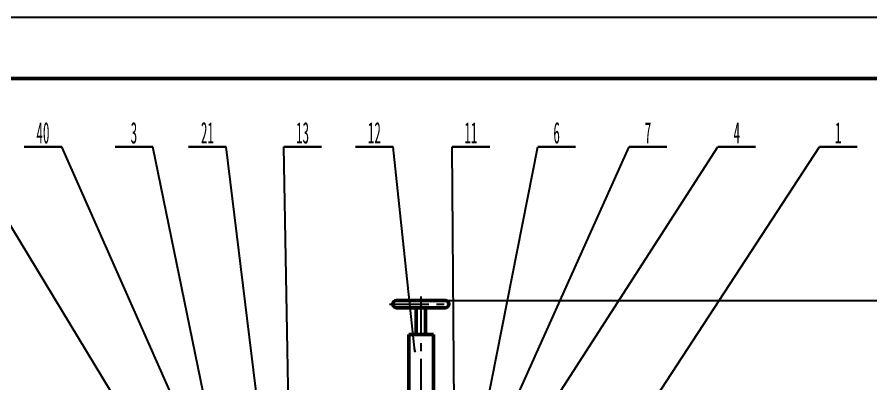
# Model space of a CAD drawing. Header units: millimetres. Extents: x 0 to 1189, y 0 to 841.
# Drawn here: x 737.4 to 1015.2, y 721.7 to 841 of the extents above; entities that cross this region are included whole.
import ezdxf

# ---------------------------------------------------------------- set-up
doc = ezdxf.new("R2010")
doc.units = ezdxf.units.MM
doc.header["$PDSIZE"] = -1
doc.linetypes.add('CENTERX2', pattern=[20.32, 12.7, -2.54, 2.54, -2.54])
for name, color, linetype in [('中心线', 1, 'CENTERX2'), ('尺寸线', 3, 'Continuous'), ('符号', 4, 'Continuous'), ('细实线', 7, 'Continuous')]:
    doc.layers.add(name, color=color, linetype=linetype)
doc.layers.add('粗实线', color=255, linetype='Continuous', lineweight=50)
doc.styles.add('SLDTEXTSTYLE5', font='TXT', dxfattribs={"width": 0.44421})
doc.dimstyles.new('SLDDIMSTYLE1', dxfattribs={"dimtxt": 0.18, "dimasz": 0.8, "dimexe": 0, "dimexo": 0.0625, "dimgap": 0, "dimtad": 0, "dimtih": 1, "dimtoh": 1, "dimdec": 0, "dimrnd": 1e-09, "dimzin": 0, "dimdsep": 46, "dimtxsty": 'Standard', "dimblk1": 'DOT', "dimblk2": 'DOT', "dimsah": 1, "dimcen": 0.09, "dimadec": 0, "dimazin": 0, "dimtfac": 0.8, "dimtdec": 0, "dimtofl": 0, "dimtmove": 0, "dimatfit": 3, "dimldrblk": 'DOT', "dimfxl": 0, "dimfrac": 2, "dimtolj": 1, "dimtzin": 0, "dimarcsym": 0})
doc.dimstyles.new('副本 ISO-25', dxfattribs={"dimscale": 2, "dimtxt": 2.5, "dimasz": 2.5, "dimexe": 1, "dimexo": 0, "dimtad": 1, "dimtoh": 1, "dimlfac": 5, "dimdsep": 46, "dimtxsty": 'Standard', "dimcen": 2.5, "dimclrd": 3, "dimclre": 3, "dimadec": 0, "dimazin": 0, "dimtfac": 1, "dimtmove": 0, "dimatfit": 3, "dimfxl": 0, "dimarcsym": 0})

# ---------------------------------------------------------------- blocks, each defined once
blk = doc.blocks.new('_Dot')
at = {"color": 0, "linetype": 'ByBlock', "lineweight": -2}
blk.add_line((-0.5, 0), (-1, 0), dxfattribs=at)
at = {"color": 0, "linetype": 'ByBlock', "const_width": 0.5}
blk.add_lwpolyline([(-0.25, 0, 1), (0.25, 0, 1)], format="xyb", close=True, dxfattribs=at)
blk = doc.blocks.new('SW_NOTE_0_89')
at = {"layer": '符号', "color": 0}
for p, q in [((-12.24, 0), (0, 0)), ((0, 0), (-12.24, 0)), ((-12.24, 0), (0, 0)), ((0, 0), (-12.24, 0)), ((-12.24, 0), (0, 0)), ((0, 0), (-12.24, 0))]:
    blk.add_line(p, q, dxfattribs=at)
at = {"layer": '符号', "color": 0, "insert": (-6.13, 8.12), "char_height": 7, "attachment_point": 2, "style": 'SLDTEXTSTYLE5'}
blk.add_mtext('40', dxfattribs=at)
blk = doc.blocks.new('SW_NOTE_0_90')
at = {"layer": '符号', "color": 0}
for p, q in [((-12.24, 0), (0, 0)), ((0, 0), (-12.24, 0)), ((-12.24, 0), (0, 0)), ((0, 0), (-12.24, 0)), ((-12.24, 0), (0, 0)), ((0, 0), (-12.24, 0))]:
    blk.add_line(p, q, dxfattribs=at)
at = {"layer": '符号', "color": 0, "insert": (-6.12, 8.12), "char_height": 7, "attachment_point": 2, "style": 'SLDTEXTSTYLE5'}
blk.add_mtext('3', dxfattribs=at)
blk = doc.blocks.new('SW_NOTE_0_91')
at = {"layer": '符号', "color": 0}
for p, q in [((-12.24, 0), (0, 0)), ((0, 0), (-12.24, 0)), ((-12.24, 0), (0, 0)), ((0, 0), (-12.24, 0)), ((-12.24, 0), (0, 0)), ((0, 0), (-12.24, 0))]:
    blk.add_line(p, q, dxfattribs=at)
at = {"layer": '符号', "color": 0, "insert": (-6.13, 8.12), "char_height": 7, "attachment_point": 2, "style": 'SLDTEXTSTYLE5'}
blk.add_mtext('21', dxfattribs=at)
blk = doc.blocks.new('SW_NOTE_0_92')
at = {"layer": '符号', "color": 0}
for p, q in [((0, 0), (12.24, 0)), ((12.24, 0), (0, 0)), ((0, 0), (12.24, 0)), ((12.24, 0), (0, 0)), ((0, 0), (12.24, 0)), ((12.24, 0), (0, 0))]:
    blk.add_line(p, q, dxfattribs=at)
at = {"layer": '符号', "color": 0, "insert": (6.12, 8.12), "char_height": 7, "attachment_point": 2, "style": 'SLDTEXTSTYLE5'}
blk.add_mtext('13', dxfattribs=at)
blk = doc.blocks.new('SW_NOTE_0_93')
at = {"layer": '符号', "color": 0}
for p, q in [((-12.24, 0), (0, 0)), ((0, 0), (-12.24, 0)), ((-12.24, 0), (0, 0)), ((0, 0), (-12.24, 0)), ((-12.24, 0), (0, 0)), ((0, 0), (-12.24, 0))]:
    blk.add_line(p, q, dxfattribs=at)
at = {"layer": '符号', "color": 0, "insert": (-6.13, 8.12), "char_height": 7, "attachment_point": 2, "style": 'SLDTEXTSTYLE5'}
blk.add_mtext('12', dxfattribs=at)
blk = doc.blocks.new('SW_NOTE_0_94')
at = {"layer": '符号', "color": 0}
for p, q in [((0, 0), (12.24, 0)), ((12.24, 0), (0, 0)), ((0, 0), (12.24, 0)), ((12.24, 0), (0, 0)), ((0, 0), (12.24, 0)), ((12.24, 0), (0, 0))]:
    blk.add_line(p, q, dxfattribs=at)
at = {"layer": '符号', "color": 0, "insert": (6.12, 8.12), "char_height": 7, "attachment_point": 2, "style": 'SLDTEXTSTYLE5'}
blk.add_mtext('11', dxfattribs=at)
blk = doc.blocks.new('SW_NOTE_0_95')
at = {"layer": '符号', "color": 0}
for p, q in [((0, 0), (12.24, 0)), ((12.24, 0), (0, 0)), ((0, 0), (12.24, 0)), ((12.24, 0), (0, 0)), ((0, 0), (12.24, 0)), ((12.24, 0), (0, 0))]:
    blk.add_line(p, q, dxfattribs=at)
at = {"layer": '符号', "color": 0, "insert": (6.12, 8.12), "char_height": 7, "attachment_point": 2, "style": 'SLDTEXTSTYLE5'}
blk.add_mtext('6', dxfattribs=at)
blk = doc.blocks.new('SW_NOTE_0_96')
at = {"layer": '符号', "color": 0}
for p, q in [((0, 0), (12.24, 0)), ((12.24, 0), (0, 0)), ((0, 0), (12.24, 0)), ((12.24, 0), (0, 0)), ((0, 0), (12.24, 0)), ((12.24, 0), (0, 0))]:
    blk.add_line(p, q, dxfattribs=at)
at = {"layer": '符号', "color": 0, "insert": (6.12, 8.12), "char_height": 7, "attachment_point": 2, "style": 'SLDTEXTSTYLE5'}
blk.add_mtext('7', dxfattribs=at)
blk = doc.blocks.new('SW_NOTE_0_97')
at = {"layer": '符号', "color": 0}
for p, q in [((0, 0), (12.24, 0)), ((12.24, 0), (0, 0)), ((0, 0), (12.24, 0)), ((12.24, 0), (0, 0)), ((0, 0), (12.24, 0)), ((12.24, 0), (0, 0))]:
    blk.add_line(p, q, dxfattribs=at)
at = {"layer": '符号', "color": 0, "insert": (6.12, 8.12), "char_height": 7, "attachment_point": 2, "style": 'SLDTEXTSTYLE5'}
blk.add_mtext('4', dxfattribs=at)
blk = doc.blocks.new('SW_NOTE_0_98')
at = {"layer": '符号', "color": 0}
for p, q in [((0, 0), (12.24, 0)), ((12.24, 0), (0, 0)), ((0, 0), (12.24, 0)), ((12.24, 0), (0, 0)), ((0, 0), (12.24, 0)), ((12.24, 0), (0, 0))]:
    blk.add_line(p, q, dxfattribs=at)
at = {"layer": '符号', "color": 0, "insert": (6.12, 8.12), "char_height": 7, "attachment_point": 2, "style": 'SLDTEXTSTYLE5'}
blk.add_mtext('1', dxfattribs=at)
blk = doc.blocks.new('*D172')
at = {"layer": 'Defpoints', "color": 0}
for p in [(876.32, 748.83), (957.81, 554.71), (1044.13, 554.71)]:
    blk.add_point(p, dxfattribs=at)
at = {"layer": '尺寸线', "color": 3, "lineweight": -2}
for p, q in [((876.32, 748.83), (1046.13, 748.83)), ((1044.13, 743.83), (1044.13, 559.71)), ((957.81, 554.71), (1046.13, 554.71))]:
    blk.add_line(p, q, dxfattribs=at)
at = {"layer": '尺寸线', "color": 3}
for points in [[(1043.29, 743.83), (1044.96, 743.83), (1044.13, 748.83)], [(1043.29, 559.71), (1044.96, 559.71), (1044.13, 554.71)]]:
    blk.add_solid(points, dxfattribs=at)
at = {"layer": '尺寸线', "color": 0, "insert": (1040.38, 651.77), "char_height": 5, "attachment_point": 5, "rotation": 90}
blk.add_mtext('970', dxfattribs=at)

msp = doc.modelspace()

# ---------------------------------------------------------------- linework, layer by layer
at = {"layer": '中心线'}
for p, q in [((868.7404, 750.1242), (868.7404, 707.4344)), ((858.5991, 747.6309), (878.5097, 747.6309))]:
    msp.add_line(p, q, dxfattribs=at)
at = {"layer": '粗实线'}
for p, q in [((19.9495, 820.9821), (1168.9495, 820.9821)), ((862.953, 748.8309), (860.8202, 748.8309)), ((863.1207, 748.8309), (862.953, 748.8309)), ((876.3165, 748.8309), (863.1207, 748.8309)), ((876.3833, 748.8309), (876.3165, 748.8309)), ((876.6606, 748.8309), (876.3833, 748.8309)), ((860.8202, 746.4309), (870.5279, 746.4309)), ((867.2404, 746.4309), (867.2404, 737.7066)), ((870.2404, 737.7066), (870.2404, 746.4309)), ((870.5279, 746.4309), (870.7622, 746.4309)), ((870.7622, 746.4309), (876.3838, 746.4309)), ((876.3838, 746.4309), (876.6606, 746.4309)), ((864.8104, 705.0866), (864.8104, 737.7066)), ((864.8104, 737.7066), (872.8624, 737.7066)), ((872.8624, 737.7066), (872.8624, 704.447))]:
    msp.add_line(p, q, dxfattribs=at)
for centre, start, end in [((860.8202, 747.6309), 90, 270), ((876.6606, 747.6309), 270, 90)]:
    msp.add_arc(centre, 1.2, start, end, dxfattribs=at)
at = {"layer": '细实线'}
msp.add_line((-0.0505, 840.9821), (1188.9495, 840.9821), dxfattribs=at)

# ---------------------------------------------------------------- block references
at = {"layer": '符号'}
for name, p in [('SW_NOTE_0_89', (751.9274, 798.7483)), ('SW_NOTE_0_90', (781.5193, 798.7483)), ('SW_NOTE_0_91', (805.4422, 798.7483)), ('SW_NOTE_0_92', (824.1497, 798.7483)), ('SW_NOTE_0_93', (859.7506, 798.7483)), ('SW_NOTE_0_94', (878.9116, 798.7483)), ('SW_NOTE_0_95', (906.8027, 798.7483)), ('SW_NOTE_0_96', (936.5079, 798.7483)), ('SW_NOTE_0_97', (965.4195, 798.7483)), ('SW_NOTE_0_98', (998.4127, 798.7483))]:
    msp.add_blockref(name, p, dxfattribs=at)

# ---------------------------------------------------------------- dimensions: what is measured, and where the dimension line sits
at = {"layer": '尺寸线'}
dim = msp.add_linear_dim(base=(1044.1252, 554.7066), p1=(876.3165, 748.8309), p2=(957.8104, 554.7066), angle=90, text='970', dimstyle='副本 ISO-25', dxfattribs=at)
dim.commit()
dim.dimension.update_dxf_attribs({"geometry": '*D172', "text_midpoint": (1040.3752, 651.7687)})

# ---------------------------------------------------------------- leaders
at = {"layer": '符号'}
for points in [[(794.6632, 674.9906), (719.7279, 798.7483)], [(802.0968, 685.7507), (751.9274, 798.7483)], [(804.5411, 686.532), (781.5193, 798.7483)], [(817.8978, 696.919), (805.4422, 798.7483)], [(825.8503, 706.4439), (824.1497, 798.7483)], [(866.8277, 732.2957), (859.7506, 798.7483)], [(879.6501, 710.1352), (878.9116, 798.7483)], [(888.0755, 703.846), (906.8027, 798.7483)], [(892.6179, 701.1056), (936.5079, 798.7483)], [(896.2323, 691.6174), (965.4195, 798.7483)], [(899.4833, 647.4679), (998.4127, 798.7483)]]:
    msp.add_leader(points, dimstyle='SLDDIMSTYLE1', dxfattribs=at)

doc.saveas('drawing.dxf')
